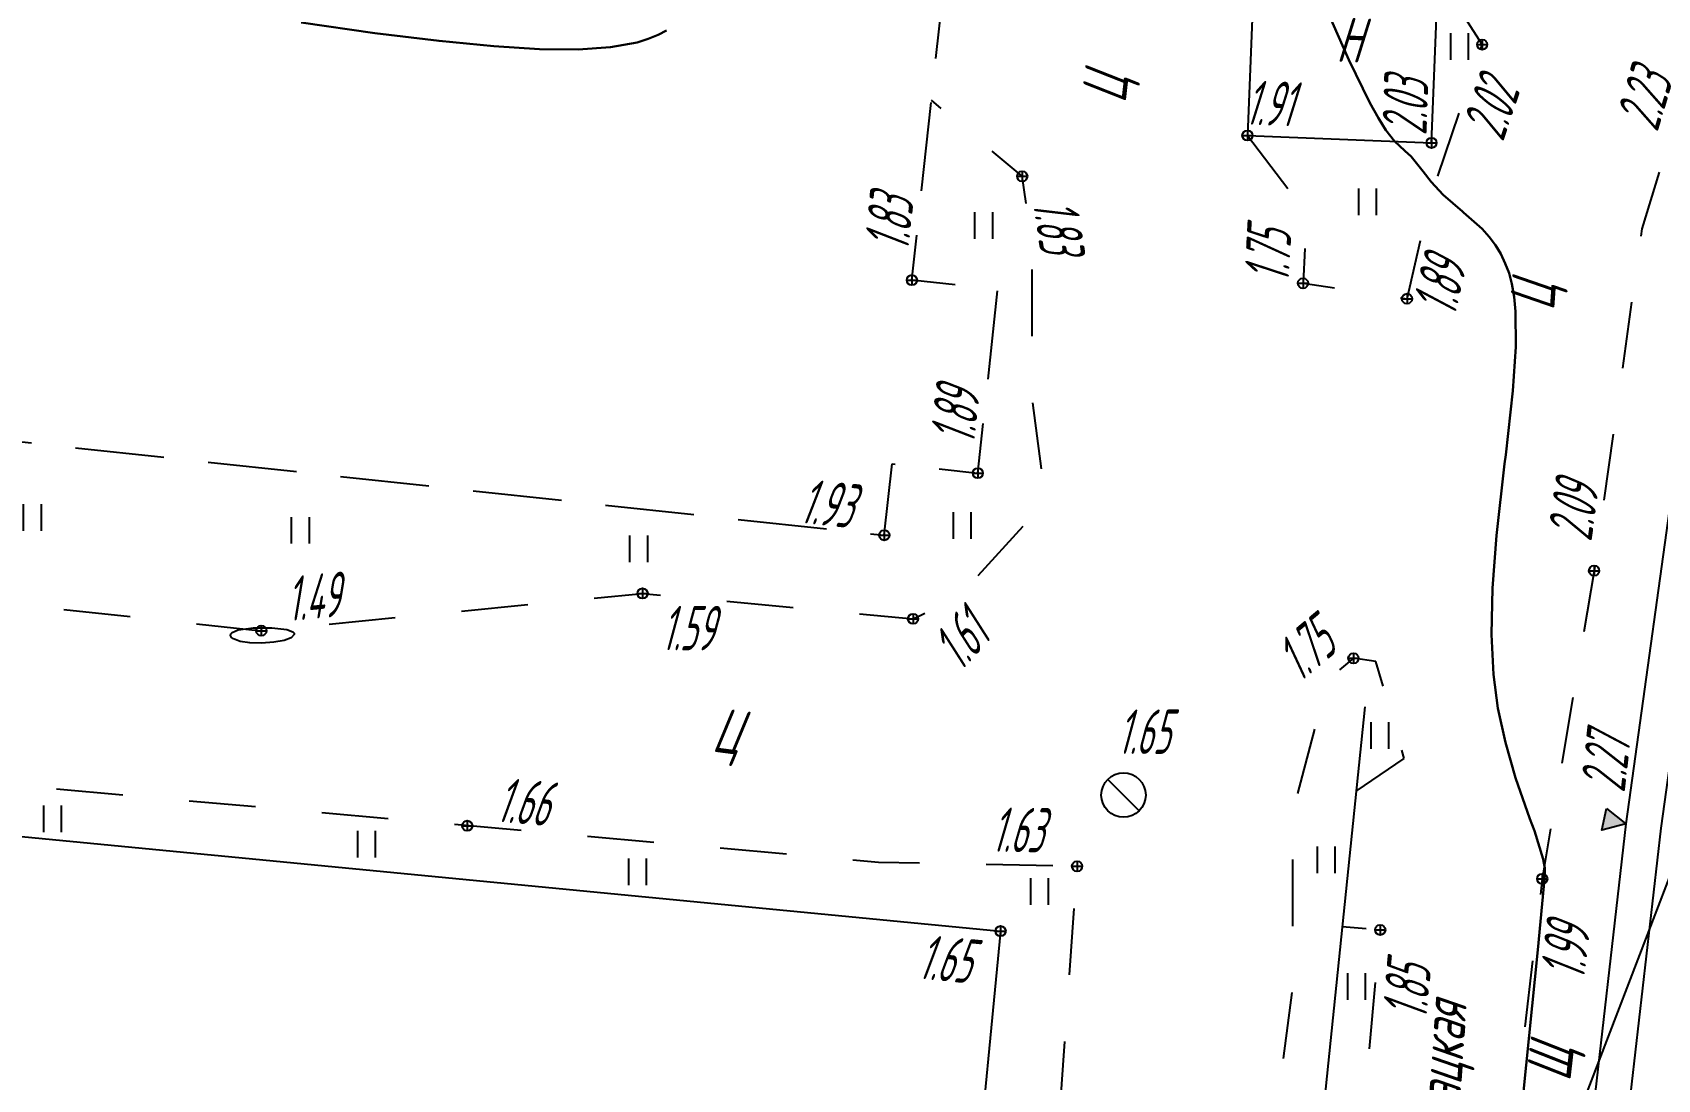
# Model space of a CAD drawing. Extents: x 1233805 to 1234355, y 654698 to 655114.
# Drawn here: x 1233911.2 to 1233947.78, y 654830.27 to 654853.85 of the extents above; entities that cross this region are included whole.
import ezdxf

# ---------------------------------------------------------------- set-up
doc = ezdxf.new("R2010")
doc.units = 0
doc.linetypes.add('ИИDash_15_15', pattern=[3, 1.5, -1.5])
doc.linetypes.add('ИИDash_20_10', pattern=[3, 2, -1])
for name, color, linetype, lineweight in [('ИИ_ГОРИЗОНТАЛИ_ОСН', 32, 'Continuous', 25), ('ИИ_ГОРИЗОНТАЛИ_УТОЛЩ', 32, 'Continuous', 30), ('ИИ_ДОРОГИ_АД', 7, 'Continuous', 25), ('ИИ_ДОРОГИ_ЖД', 7, 'Continuous', 25), ('ИИ_ЛЭП_ВН', 250, 'Continuous', 25), ('ИИ_ОГРАДЫ', 7, 'Continuous', 25), ('ИИ_ОТМЕТКИ', 7, 'Continuous', 25), ('ИИ_СТРОЕНИЕ', 7, 'Continuous', 25), ('ИИ_ТРУБОПРОВОДЫ', 7, 'Continuous', 25), ('ИИ_УГОДЬЯ', 7, 'Continuous', 25)]:
    doc.layers.add(name, color=color, linetype=linetype, lineweight=lineweight)
doc.styles.add('VNIPISIMPLEXCUR', font='simplex.shx', dxfattribs={"width": 0.8, "oblique": 15})
doc.styles.add('ГОСТ 2.304 КУРСИВ', font='cs_gost2304.shx', dxfattribs={"oblique": 15})
doc.linetypes.add('ИИ05155', pattern='A,0,[41,3dservice.shx,S=3,R=0,X=0,Y=0],-12', length=12)
doc.linetypes.add('ИИ054763', pattern='A,2.5,[23,3dservice.shx,S=0.85,R=45,X=0,Y=0],5,[23,3dservice.shx,S=0.85,R=225,X=0,Y=0],2.5', length=10)

# ---------------------------------------------------------------- blocks, each defined once
blk = doc.blocks.new('ИИ05401')
at = {"color": 0, "linetype": 'Continuous', "lineweight": 25}
for points in [[(-0.4, 1.2), (-0.4, 0)], [(0.4, 1.2), (0.4, 0)]]:
    blk.add_lwpolyline(points, dxfattribs=at)
blk = doc.blocks.new('ИИ051171')
at = {"color": 0, "linetype": 'Continuous', "lineweight": 25, "flags": 128}
blk.add_lwpolyline([(0.707, -0.707), (-0.707, 0.707)], dxfattribs=at)
at = {"color": 0, "linetype": 'Continuous', "lineweight": 25}
blk.add_circle((0, 0), 1, dxfattribs=at)
at = {"color": 0, "linetype": 'Continuous', "style": 'VNIPISIMPLEXCUR', "oblique": 15, "width": 0.8}
for tag, p in [('NUMBER', (1.7, -1)), ('HATCH', (1.7, -4.4)), ('HEIGHT', (1.7, -7.8)), ('TOP1', (1.7, -11.2)), ('TOP2', (1.7, -14.6)), ('TOP3', (1.7, -18)), ('TOP4', (1.7, -21.4)), ('TOP5', (1.7, -24.8)), ('BOTTOM', (1.7, -28.2))]:
    blk.add_attdef(tag, p, '', height=2, dxfattribs=at)
blk = doc.blocks.new('PICKET')
at = {"color": 0, "linetype": 'Continuous', "lineweight": 25}
for p, q in [((-0.23, 0), (0.23, 0)), ((0, 0.23), (0, -0.23))]:
    blk.add_line(p, q, dxfattribs=at)
blk.add_circle((0, 0), 0.23, dxfattribs=at)
at = {"color": 0, "linetype": 'Continuous', "style": 'VNIPISIMPLEXCUR', "oblique": 15, "width": 0.8}
blk.add_attdef('OTMETKA', (1.25, 0.3), '', height=2, dxfattribs=at)
at = {"color": 8, "linetype": 'Continuous', "style": 'VNIPISIMPLEXCUR', "oblique": 15, "width": 0.8, "flags": 1}
blk.add_attdef('NOMER', (1.25, -2.7), '', height=2, dxfattribs=at)
blk = doc.blocks.new('ИИ05025')
at = {"linetype": 'Continuous', "lineweight": 25}
blk.add_hatch(color=0, dxfattribs=at).paths.add_polyline_path([(0.5, 1), (0, 0), (-0.5, 1)])
at = {"color": 0, "linetype": 'Continuous', "lineweight": 25}
blk.add_lwpolyline([(0.5, 1), (0, 0), (-0.5, 1)], close=True, dxfattribs=at)
at = {"color": 0, "linetype": 'Continuous', "style": 'VNIPISIMPLEXCUR', "oblique": 15, "width": 0.8}
blk.add_attdef('HEIGHT', (1.2, 0), '', height=2, dxfattribs=at)

msp = doc.modelspace()

# ---------------------------------------------------------------- linework, layer by layer
at = {"layer": 'ИИ_ГОРИЗОНТАЛИ_ОСН', "elevation": 1.5, "flags": 128}
msp.add_lwpolyline([(1233916.929, 654840.404), (1233917.061, 654840.353), (1233917.09, 654840.322), (1233917.094, 654840.287), (1233917.025, 654840.217), (1233916.867, 654840.157), (1233916.636, 654840.116), (1233916.36, 654840.097), (1233916.092, 654840.102), (1233915.878, 654840.132), (1233915.725, 654840.19), (1233915.68, 654840.226), (1233915.66, 654840.265), (1233915.667, 654840.303), (1233915.699, 654840.339), (1233915.834, 654840.396), (1233916.178, 654840.442), (1233916.589, 654840.444), (1233916.929, 654840.404)], close=True, dxfattribs=at)
at = {"layer": 'ИИ_ГОРИЗОНТАЛИ_УТОЛЩ', "elevation": 2, "flags": 128}
for points in [[(1233940.099, 654854.905), (1233940.836, 654853.234), (1233941.307, 654852.266), (1233941.499, 654851.917), (1233941.666, 654851.651), (1233941.862, 654851.402), (1233942.095, 654851.182), (1233942.237, 654851.054), (1233942.508, 654850.715), (1233942.683, 654850.483), (1233942.953, 654850.195), (1233943.388, 654849.819), (1233943.416, 654849.797), (1233943.835, 654849.422), (1233943.995, 654849.243), (1233944.132, 654849.058), (1233944.254, 654848.859), (1233944.355, 654848.648), (1233944.438, 654848.425), (1233944.501, 654848.19), (1233944.552, 654847.897), (1233944.584, 654847.565), (1233944.59, 654846.769), (1233944.522, 654845.774), (1233944.364, 654844.334), (1233944.34, 654844.131), (1233944.16, 654842.521), (1233944.068, 654841.335), (1233944.043, 654840.294), (1233944.088, 654839.387), (1233944.19, 654838.633), (1233944.357, 654837.857), (1233944.586, 654837.063), (1233944.91, 654836.138), (1233945.009, 654835.866), (1233945.207, 654835.229), (1233945.243, 654835.028), (1233945.245, 654834.865), (1233945.083, 654833.19), (1233944.499, 654827.404)], [(1233917.249, 654854.071), (1233918.91, 654853.834), (1233920.354, 654853.656), (1233921.587, 654853.536), (1233922.615, 654853.473), (1233923.484, 654853.467), (1233924.213, 654853.517), (1233924.811, 654853.625), (1233925.063, 654853.701), (1233925.285, 654853.791), (1233925.472, 654853.893)]]:
    msp.add_lwpolyline(points, dxfattribs=at)
at = {"layer": 'ИИ_ДОРОГИ_АД', "linetype": 'ИИDash_15_15', "flags": 128}
for points in [[(1233938.55, 654851.528), (1233939.888, 654849.781), (1233939.801, 654848.199), (1233942.142, 654847.852), (1233942.641, 654850.02), (1233943.833, 654853.574), (1233942.845, 654855.124)], [(1233948.684, 654853.571), (1233947.429, 654849.425), (1233946.353, 654841.727), (1233945.186, 654834.789), (1233944.112, 654825.681), (1233943.121, 654815.171), (1233941.922, 654805.424), (1233941.187, 654799.058)], [(1233900.08, 654842.541), (1233902.249, 654842.57), (1233907.539, 654841.32), (1233916.353, 654840.376), (1233924.935, 654841.216), (1233931.023, 654840.643), (1233932.027, 654841.116), (1233934.014, 654843.288), (1233933.707, 654845.584), (1233933.707, 654849.07), (1233933.481, 654850.608), (1233931.436, 654852.323)], [(1233940.996, 654836.766), (1233942.078, 654837.495), (1233941.443, 654839.682), (1233940.936, 654839.754), (1233940.348, 654839.261), (1233939.56, 654836.275), (1233939.572, 654832.425), (1233938.91, 654827.251), (1233939.996, 654827.03)], [(1233939.271, 654819.93), (1233935.188, 654820.184), (1233935.882, 654828.255), (1233934.256, 654828.466), (1233934.715, 654835.07), (1233930.249, 654835.159), (1233909.205, 654837.032), (1233897.748, 654838.267)], [(1233938.746, 654813.983), (1233939.43, 654813.782), (1233939.904, 654819.504), (1233940.885, 654826.449), (1233941.539, 654833.637), (1233940.682, 654833.708)]]:
    msp.add_lwpolyline(points, dxfattribs=at)
at = {"layer": 'ИИ_ДОРОГИ_ЖД', "linetype": 'ИИ05155', "flags": 128}
msp.add_lwpolyline([(1234056.942, 655090.19), (1234056.854, 655089.205), (1234056.406, 655084.105), (1234055.956, 655079.572), (1234055.646, 655076.911), (1234055.304, 655074.333), (1234054.619, 655069.165), (1234053.863, 655064.2), (1234053.353, 655061.306), (1234052.529, 655056.897), (1234051.379, 655051.371), (1234050.325, 655046.877), (1234049.422, 655043.305), (1234048.454, 655039.697), (1234047.58, 655036.731), (1234046.039, 655031.861), (1234044.796, 655028.233), (1234043.622, 655025.049), (1234042.179, 655021.319), (1234039.198, 655014.351), (1234037.586, 655010.854), (1234035.853, 655007.29), (1234032.571, 655001.061), (1234029.694, 654995.996), (1234027.122, 654991.839), (1234025.105, 654988.674), (1234022.618, 654984.96), (1234017.595, 654977.758), (1234013.646, 654972.177), (1234008.65, 654965.136), (1234002.28, 654956.181), (1233998.731, 654951.199), (1233994.13, 654944.785), (1233986.376, 654933.838), (1233981.412, 654926.555), (1233978.949, 654922.759), (1233977.301, 654920.189), (1233975.515, 654917.285), (1233974.523, 654915.607), (1233972.599, 654912.296), (1233970.752, 654908.871), (1233969.264, 654906.111), (1233967.73, 654903.067), (1233965.856, 654899.173), (1233963.956, 654895.031), (1233962.058, 654890.564), (1233960.863, 654887.626), (1233960.088, 654885.632), (1233958.345, 654881.005), (1233956.808, 654876.534), (1233955.05, 654871.038), (1233952.603, 654862.181), (1233951.265, 654856.525), (1233950.235, 654851.466), (1233949.674, 654848.496), (1233949.074, 654844.738), (1233947.854, 654835.927), (1233947.007, 654828.506), (1233946.739, 654826.086), (1233946.179, 654820.687), (1233945.641, 654815.488), (1233945.346, 654812.686), (1233945.028, 654809.268), (1233944.413, 654802.921), (1233943.534, 654793.639), (1233940.158, 654750.714), (1233939.536, 654741.634), (1233937.407, 654709.458), (1233936.859, 654700.443)], dxfattribs=at)
at = {"layer": 'ИИ_ДОРОГИ_ЖД'}
msp.add_lwpolyline([(1233960.125, 654887.92), (1233959.346, 654885.916), (1233957.597, 654881.275), (1233956.053, 654876.785), (1233954.288, 654871.265), (1233951.833, 654862.378), (1233950.488, 654856.696), (1233949.455, 654851.619), (1233948.891, 654848.633), (1233948.287, 654844.856), (1233947.066, 654836.026), (1233946.217, 654828.595)], dxfattribs=at)
at = {"layer": 'ИИ_ЛЭП_ВН', "flags": 128}
msp.add_lwpolyline([(1233958.083, 654861.007), (1233937.683, 654807.794)], dxfattribs=at)
at = {"layer": 'ИИ_ОГРАДЫ', "linetype": 'ИИ054763', "flags": 128}
msp.add_lwpolyline([(1233941.192, 654838.665), (1233939.295, 654820.202), (1233937.47, 654799.534)], dxfattribs=at)
at = {"layer": 'ИИ_СТРОЕНИЕ', "linetype": 'ИИDash_20_10', "flags": 128}
msp.add_lwpolyline([(1233900.24, 654845.788), (1233930.376, 654842.525), (1233930.55, 654844.133), (1233932.482, 654843.923), (1233932.93, 654848.063), (1233930.998, 654848.272), (1233932.249, 654859.828), (1233914.706, 654861.727), (1233915.417, 654868.292), (1233887.565, 654871.974), (1233885.647, 654855.327), (1233901.091, 654853.655), (1233900.24, 654845.788)], close=True, dxfattribs=at)
at = {"layer": 'ИИ_СТРОЕНИЕ'}
for points in [[(1233942.845, 654855.124), (1233938.702, 654855.291), (1233938.55, 654851.528), (1233942.693, 654851.36)], [(1233842.145, 654836.196), (1233842.739, 654842.336), (1233932.993, 654833.612), (1233932.4, 654827.472)]]:
    msp.add_lwpolyline(points, close=True, dxfattribs=at)

# ---------------------------------------------------------------- block references
at = {"layer": 'ИИ_ДОРОГИ_ЖД'}
ref = msp.add_blockref('ИИ05025', (1233947.066, 654836.026, -0.04), dxfattribs=dict(at, xscale=0.4999999999999996, yscale=0.4999999999999996, zscale=0.4999999999999996, rotation=78.034324044499))
ref.add_attrib('OTMETKA', '2.27', (1233947.038, 654836.717, -0.04), dxfattribs={"layer": '0', "linetype": 'Continuous', "height": 1, "rotation": 83.4839, "style": 'ГОСТ 2.304 КУРСИВ', "oblique": 15, "width": 0.65})
at = {"layer": 'ИИ_ОТМЕТКИ'}
ref = msp.add_blockref('PICKET', (1233943.833, 654853.574, 2.018), dxfattribs=dict(at, xscale=0.5, yscale=0.5, zscale=0.5))
ref.add_attrib('OTMETKA', '2.02', (1233944.303, 654851.369, 2.018), dxfattribs={"layer": '0', "color": 0, "linetype": 'Continuous', "height": 1, "rotation": 71.4579, "style": 'ГОСТ 2.304 КУРСИВ', "oblique": 15, "width": 0.65})
ref = msp.add_blockref('PICKET', (1233948.684, 654853.571, 2.231), dxfattribs=dict(at, xscale=0.5, yscale=0.5, zscale=0.5))
ref.add_attrib('OTMETKA', '2.23', (1233947.777, 654851.588, 2.231), dxfattribs={"layer": '0', "color": 0, "linetype": 'Continuous', "height": 1, "rotation": 73.1613, "style": 'ГОСТ 2.304 КУРСИВ', "oblique": 15, "width": 0.65})
ref = msp.add_blockref('PICKET', (1233938.55, 654851.528, 1.91), dxfattribs=dict(at, xscale=0.5, yscale=0.5, zscale=0.5))
ref.add_attrib('OTMETKA', '1.91', (1233938.488, 654851.775, 1.91), dxfattribs={"layer": '0', "color": 0, "linetype": 'Continuous', "height": 1, "rotation": 357.6808, "style": 'ГОСТ 2.304 КУРСИВ', "oblique": 15, "width": 0.65})
ref = msp.add_blockref('PICKET', (1233942.693, 654851.36, 2.027), dxfattribs=dict(at, xscale=0.5, yscale=0.5, zscale=0.5))
ref.add_attrib('OTMETKA', '2.03', (1233942.578, 654851.527, 2.027), dxfattribs={"layer": '0', "color": 0, "linetype": 'Continuous', "height": 1, "rotation": 87.6808, "style": 'ГОСТ 2.304 КУРСИВ', "oblique": 15, "width": 0.65})
ref = msp.add_blockref('PICKET', (1233933.481, 654850.608, 1.833), dxfattribs=dict(at, xscale=0.5, yscale=0.5, zscale=0.5))
ref.add_attrib('OTMETKA', '1.83', (1233933.72, 654850.011, 1.833), dxfattribs={"layer": '0', "color": 0, "linetype": 'Continuous', "height": 1, "rotation": 278.3448, "style": 'ГОСТ 2.304 КУРСИВ', "oblique": 15, "width": 0.65})
ref = msp.add_blockref('PICKET', (1233930.998, 654848.272, 1.831), dxfattribs=dict(at, xscale=0.5, yscale=0.5, zscale=0.5))
ref.add_attrib('OTMETKA', '1.83', (1233930.916, 654848.91, 1.831), dxfattribs={"layer": '0', "color": 0, "linetype": 'Continuous', "height": 1, "rotation": 83.8207, "style": 'ГОСТ 2.304 КУРСИВ', "oblique": 15, "width": 0.65})
ref = msp.add_blockref('PICKET', (1233939.801, 654848.199, 1.748), dxfattribs=dict(at, xscale=0.5, yscale=0.5, zscale=0.5))
ref.add_attrib('OTMETKA', '1.75', (1233939.478, 654848.207, 1.748), dxfattribs={"layer": '0', "color": 0, "linetype": 'Continuous', "height": 1, "rotation": 86.8636, "style": 'ГОСТ 2.304 КУРСИВ', "oblique": 15, "width": 0.65})
ref = msp.add_blockref('PICKET', (1233942.142, 654847.852, 1.894), dxfattribs=dict(at, xscale=0.5, yscale=0.5, zscale=0.5))
ref.add_attrib('OTMETKA', '1.89', (1233943.22, 654847.434, 1.894), dxfattribs={"layer": '0', "color": 0, "linetype": 'Continuous', "height": 1, "rotation": 77.0461, "style": 'ГОСТ 2.304 КУРСИВ', "oblique": 15, "width": 0.65})
ref = msp.add_blockref('PICKET', (1233932.482, 654843.923, 1.887), dxfattribs=dict(at, xscale=0.5, yscale=0.5, zscale=0.5))
ref.add_attrib('OTMETKA', '1.89', (1233932.4, 654844.561, 1.887), dxfattribs={"layer": '0', "color": 0, "linetype": 'Continuous', "height": 1, "rotation": 83.8207, "style": 'ГОСТ 2.304 КУРСИВ', "oblique": 15, "width": 0.65})
ref = msp.add_blockref('PICKET', (1233946.353, 654841.727, 2.091), dxfattribs=dict(at, xscale=0.5, yscale=0.5, zscale=0.5))
ref.add_attrib('OTMETKA', '2.09', (1233946.291, 654842.367, 2.091), dxfattribs={"layer": '0', "color": 0, "linetype": 'Continuous', "height": 1, "rotation": 82.0448, "style": 'ГОСТ 2.304 КУРСИВ', "oblique": 15, "width": 0.65})
ref = msp.add_blockref('PICKET', (1233930.376, 654842.525, 1.928), dxfattribs=dict(at, xscale=0.5, yscale=0.5, zscale=0.5))
ref.add_attrib('OTMETKA', '1.93', (1233928.454, 654842.807, 1.928), dxfattribs={"layer": '0', "color": 0, "linetype": 'Continuous', "height": 1, "rotation": 353.8207, "style": 'ГОСТ 2.304 КУРСИВ', "oblique": 15, "width": 0.65})
ref = msp.add_blockref('PICKET', (1233916.353, 654840.376, 1.49), dxfattribs=dict(at, xscale=0.5, yscale=0.5, zscale=0.5))
ref.add_attrib('OTMETKA', '1.49', (1233916.96, 654840.586, 1.49), dxfattribs={"layer": '0', "color": 0, "linetype": 'Continuous', "height": 1, "rotation": 5.5954, "style": 'ГОСТ 2.304 КУРСИВ', "oblique": 15, "width": 0.65})
ref = msp.add_blockref('PICKET', (1233924.935, 654841.216, 1.59), dxfattribs=dict(at, xscale=0.5, yscale=0.5, zscale=0.5))
ref.add_attrib('OTMETKA', '1.59', (1233925.354, 654839.935, 1.59), dxfattribs={"layer": '0', "color": 0, "linetype": 'Continuous', "height": 1, "style": 'ГОСТ 2.304 КУРСИВ', "oblique": 15, "width": 0.65})
ref = msp.add_blockref('PICKET', (1233931.023, 654840.643, 1.608), dxfattribs=dict(at, xscale=0.5, yscale=0.5, zscale=0.5))
ref.add_attrib('OTMETKA', '1.61', (1233932.094, 654839.439, 1.608), dxfattribs={"layer": '0', "color": 0, "linetype": 'Continuous', "height": 1, "rotation": 47.5611, "style": 'ГОСТ 2.304 КУРСИВ', "oblique": 15, "width": 0.65})
ref = msp.add_blockref('PICKET', (1233940.936, 654839.754, 1.754), dxfattribs=dict(at, xscale=0.5, yscale=0.5, zscale=0.5))
ref.add_attrib('OTMETKA', '1.75', (1233939.727, 654839.199, 1.754), dxfattribs={"layer": '0', "color": 0, "linetype": 'Continuous', "height": 1, "rotation": 40.0267, "style": 'ГОСТ 2.304 КУРСИВ', "oblique": 15, "width": 0.65})
ref = msp.add_blockref('PICKET', (1233920.989, 654835.983, 1.657), dxfattribs=dict(at, xscale=0.5, yscale=0.5, zscale=0.5))
ref.add_attrib('OTMETKA', '1.66', (1233921.625, 654836.077, 1.657), dxfattribs={"layer": '0', "color": 0, "linetype": 'Continuous', "height": 1, "rotation": 354.9134, "style": 'ГОСТ 2.304 КУРСИВ', "oblique": 15, "width": 0.65})
ref = msp.add_blockref('PICKET', (1233934.715, 654835.07, 1.634), dxfattribs=dict(at, xscale=0.5, yscale=0.5, zscale=0.5))
ref.add_attrib('OTMETKA', '1.63', (1233932.782, 654835.402, 1.634), dxfattribs={"layer": '0', "color": 0, "linetype": 'Continuous', "height": 1, "rotation": 358.8604, "style": 'ГОСТ 2.304 КУРСИВ', "oblique": 15, "width": 0.65})
ref = msp.add_blockref('PICKET', (1233945.186, 654834.789, 1.993), dxfattribs=dict(at, xscale=0.5, yscale=0.5, zscale=0.5))
ref.add_attrib('OTMETKA', '1.99', (1233946.129, 654832.497, 1.993), dxfattribs={"layer": '0', "color": 0, "linetype": 'Continuous', "height": 1, "rotation": 83.2716, "style": 'ГОСТ 2.304 КУРСИВ', "oblique": 15, "width": 0.65})
ref = msp.add_blockref('PICKET', (1233932.993, 654833.612, 1.648), dxfattribs=dict(at, xscale=0.5, yscale=0.5, zscale=0.5))
ref.add_attrib('OTMETKA', '1.65', (1233931.117, 654832.543, 1.648), dxfattribs={"layer": '0', "color": 0, "linetype": 'Continuous', "height": 1, "rotation": 354.479, "style": 'ГОСТ 2.304 КУРСИВ', "oblique": 15, "width": 0.65})
ref = msp.add_blockref('PICKET', (1233941.539, 654833.637, 1.854), dxfattribs=dict(at, xscale=0.5, yscale=0.5, zscale=0.5))
ref.add_attrib('OTMETKA', '1.85', (1233942.579, 654831.612, 1.854), dxfattribs={"layer": '0', "color": 0, "linetype": 'Continuous', "height": 1, "rotation": 84.796, "style": 'ГОСТ 2.304 КУРСИВ', "oblique": 15, "width": 0.65})
at = {"layer": 'ИИ_ТРУБОПРОВОДЫ'}
ref = msp.add_blockref('ИИ051171', (1233935.76, 654836.675, 1.65), dxfattribs=dict(at, xscale=0.5, yscale=0.5, zscale=0.5))
ref.add_attrib('HATCH', '1.65', (1233935.624, 654837.602, 1.65), dxfattribs={"layer": '0', "color": 0, "linetype": 'Continuous', "height": 1, "rotation": 360, "style": 'ГОСТ 2.304 КУРСИВ', "oblique": 15, "width": 0.65})
at = {"layer": 'ИИ_УГОДЬЯ', "xscale": 0.5, "yscale": 0.5, "zscale": 0.5}
for p in [(1233943.318, 654853.23), (1233941.247, 654849.736), (1233932.61, 654849.2), (1233911.194, 654842.628), (1233917.227, 654842.336), (1233932.126, 654842.448), (1233924.843, 654841.918), (1233941.524, 654837.718), (1233911.646, 654835.837), (1233918.715, 654835.266), (1233940.316, 654834.916), (1233924.815, 654834.646), (1233933.866, 654834.204), (1233940.999, 654832.063)]:
    msp.add_blockref('ИИ05401', p, dxfattribs=at)

# ---------------------------------------------------------------- texts
at = {"layer": 'ИИ_ДОРОГИ_АД', "style": 'ГОСТ 2.304 КУРСИВ', "oblique": 15, "width": 0.8}
for s, rotation, p in [('Ц', 83.5114, (1233935.805, 654852.241)), ('Ц', 85.962, (1233945.452, 654847.571)), ('Ц', 352.4686, (1233926.48, 654837.66)), ('ул.Рыбацкая', 85.962, (1233943.145, 654827.084))]:
    msp.add_text(s, height=1, rotation=rotation, dxfattribs=at).set_placement(p)
at = {"layer": 'ИИ_ДОРОГИ_ЖД', "style": 'ГОСТ 2.304 КУРСИВ', "oblique": 15, "width": 0.8}
msp.add_text('Щ', height=1, rotation=83.4839, dxfattribs=at).set_placement((1233945.814, 654830.208))
at = {"layer": 'ИИ_СТРОЕНИЕ', "style": 'ГОСТ 2.304 КУРСИВ', "oblique": 15, "width": 0.8}
msp.add_text('Н', height=1, rotation=357.6808, dxfattribs=at).set_placement((1233940.539, 654853.191))

doc.saveas('drawing.dxf')
